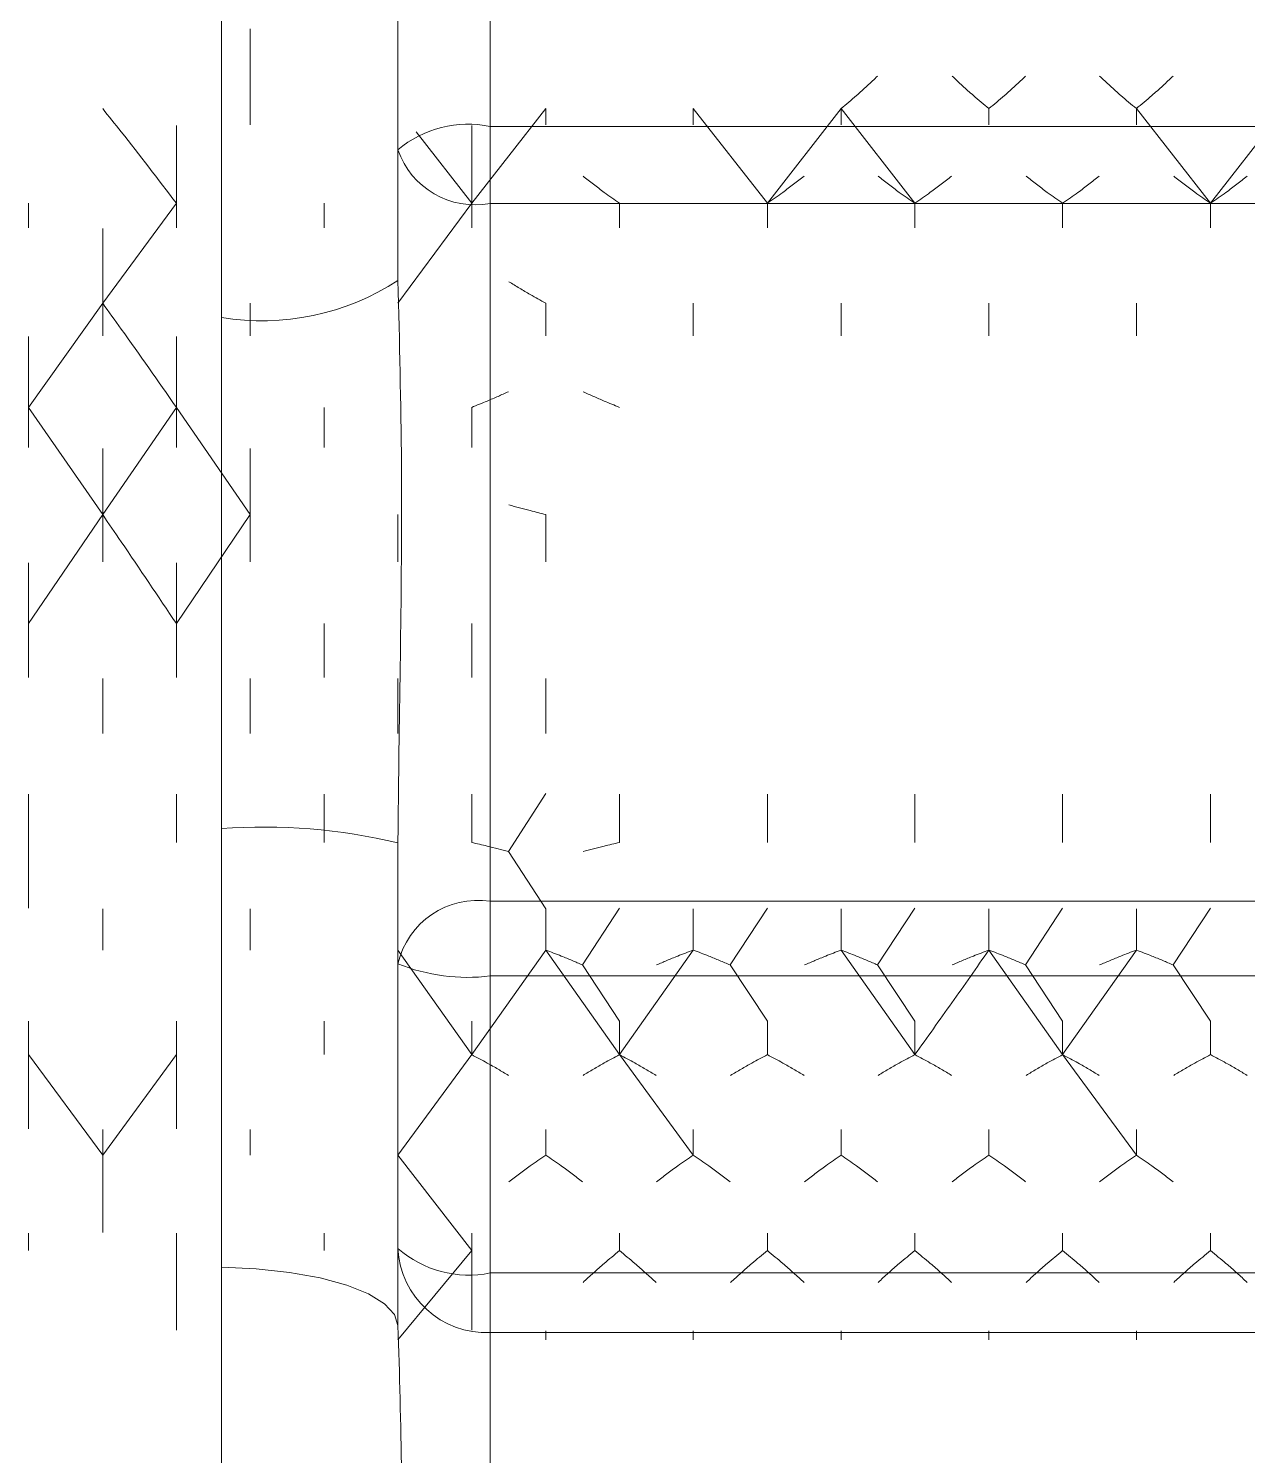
# Model space of a CAD drawing. Extents: x -382 to 1420, y -377 to 265.
# Drawn here: x 232.8718 to 233.0779, y -164.4063 to -164.1649 of the extents above; entities that cross this region are included whole.
import ezdxf

# ---------------------------------------------------------------- set-up
doc = ezdxf.new("R2010")
doc.units = 0
doc.header["$MEASUREMENT"] = 0
doc.layers.add('AV-Anno-Iden', color=154, linetype='CONTINUOUS')
doc.layers.add('AV-Detl-Obje-Brkt', color=202, linetype='CONTINUOUS')

# ---------------------------------------------------------------- blocks, each defined once
blk = doc.blocks.new('A$C429A2651')
at = {"layer": 'AV-Detl-Obje-Brkt', "linetype": 'Continuous', "lineweight": 15}
for p, q in [((30.68220644863231, 11.990719522782), (30.68220644863231, 11.94211560635131)), ((30.66659119042106, 11.93817285083469), (30.66659119042106, 11.98475160408134)), ((30.63672292999036, 11.90978741419576), (30.63672292999036, 11.98156940933814)), ((30.64158388246324, 11.94512311777225), (30.64158388246324, 11.95861652378107)), ((30.64158388246324, 11.94512311777225), (30.64158388246324, 11.94235182212515)), ((30.66659119042106, 11.94512311777316), (30.66659119042106, 11.94235182212515)), ((30.69159849837888, 11.94512311777225), (30.67906050217243, 11.92910723903833)), ((30.69159849837888, 11.94512311777225), (30.69159849837888, 11.94235182212515)), ((30.71653712188072, 11.94512311777225), (30.71653712188072, 11.94235182212515)), ((30.72907511808717, 11.92910723903833), (30.71653712188072, 11.94512311777225)), ((30.74154442983854, 11.94512311777225), (30.72907511808717, 11.92910723903833)), ((30.74154442983854, 11.94512311777225), (30.74154442983854, 11.94235182212515)), ((30.75401374158992, 11.92910723903833), (30.74154442983854, 11.94512311777225)), ((30.76655173779636, 11.94512311777225), (30.76655173779636, 11.94235182212515)), ((30.7914903612982, 11.94512311777225), (30.7914903612982, 11.94235182212515)), ((30.80402835750465, 11.92910723903833), (30.7914903612982, 11.94512311777225)), ((30.81649766925602, 11.94512311777225), (30.80402835750465, 11.92910723903833)), ((30.62911457071186, 11.92910723903833), (30.62911457071186, 11.94223704748083)), ((30.67906050217243, 11.92910723903833), (30.669645143048, 11.94120054883615)), ((30.67906050217243, 11.92910723903833), (30.67906050217243, 11.94223704748083)), ((30.68220644863231, 11.94211560635131), (30.99628001984729, 11.94211560635131)), ((30.68220644863231, 11.94211560635131), (30.68220644863231, 11.92908250158189)), ((30.66659119042106, 11.91603737647756), (30.66659119042106, 11.93817285083469)), ((30.60410726275495, 11.92910723903833), (30.60410726275495, 11.92494067984398)), ((30.62911457071186, 11.92910723903833), (30.6166452589614, 11.91219713899)), ((30.62911457071186, 11.92910723903833), (30.62911457071186, 11.92494067984398)), ((30.65412187866968, 11.92910723903833), (30.65412187866968, 11.92494067984398)), ((30.67906050217243, 11.92910723903833), (30.66659119042106, 11.91219713899)), ((30.67906050217243, 11.92910723903833), (30.67906050217243, 11.92494067984398)), ((30.99628001984729, 11.92908250158189), (30.68220644863231, 11.92908250158189)), ((30.68220644863231, 11.92908250158189), (30.68220644863231, 11.81100762174492)), ((30.70406781013025, 11.92910723903833), (30.70406781013025, 11.92494067984398)), ((30.72907511808717, 11.92910723903833), (30.72907511808717, 11.92494067984398)), ((30.75401374158992, 11.92910723903833), (30.75401374158992, 11.92494067984398)), ((30.77902104954774, 11.92910723903833), (30.77902104954774, 11.92494067984398)), ((30.80402835750465, 11.92910723903833), (30.80402835750465, 11.92494067984398)), ((30.6166452589614, 11.91219713899), (30.6166452589614, 11.92481949693911)), ((30.6166452589614, 11.91219713899), (30.60410726275495, 11.89457808822272)), ((30.6166452589614, 11.91219713899), (30.6166452589614, 11.906680965943)), ((30.64158388246324, 11.91219713899), (30.64158388246324, 11.906680965943)), ((30.69159849837888, 11.91219713899), (30.69159849837888, 11.906680965943)), ((30.71653712188072, 11.91219713899), (30.71653712188072, 11.906680965943)), ((30.74154442983854, 11.91219713899), (30.74154442983854, 11.906680965943)), ((30.76655173779636, 11.91219713899), (30.76655173779636, 11.906680965943)), ((30.7914903612982, 11.91219713899), (30.7914903612982, 11.906680965943)), ((30.63672292999036, 11.82329907690701), (30.63672292999036, 11.90978741419576)), ((30.60410726275495, 11.89457808822272), (30.60410726275495, 11.90655470248248)), ((30.62911457071186, 11.89457808822272), (30.62911457071186, 11.90655470248248)), ((30.60410726275495, 11.89457808822272), (30.60410726275495, 11.88777273766982)), ((30.6166452589614, 11.87644312474413), (30.60410726275495, 11.89457808822272)), ((30.62911457071186, 11.89457808822272), (30.6166452589614, 11.87644312474413)), ((30.62911457071186, 11.89457808822272), (30.62911457071186, 11.88777273766982)), ((30.64158388246324, 11.87644312474413), (30.62911457071186, 11.89457808822272)), ((30.65412187866968, 11.89457808822272), (30.65412187866968, 11.88777273766982)), ((30.67906050217243, 11.89457808822272), (30.67906050217243, 11.88777273766982)), ((30.6166452589614, 11.87644312474413), (30.6166452589614, 11.88764277702239)), ((30.64158388246324, 11.87644312474413), (30.64158388246324, 11.88764277702239)), ((30.6166452589614, 11.87644312474413), (30.60410726275495, 11.85799093900869)), ((30.6166452589614, 11.87644312474413), (30.6166452589614, 11.86842315752938)), ((30.64158388246324, 11.87644312474413), (30.62911457071186, 11.85799093900869)), ((30.64158388246324, 11.87644312474413), (30.64158388246324, 11.86842315752938)), ((30.66659119042106, 11.87644312474413), (30.66659119042106, 11.86842315752938)), ((30.69159849837888, 11.87644312474413), (30.69159849837888, 11.86842315752938)), ((30.60410726275495, 11.85799093900869), (30.60410726275495, 11.86829092357175)), ((30.62911457071186, 11.85799093900869), (30.62911457071186, 11.86829092357175)), ((30.60410726275495, 11.85799093900869), (30.60410726275495, 11.84884422357163)), ((30.62911457071186, 11.85799093900869), (30.62911457071186, 11.84884422357163)), ((30.65412187866968, 11.85799093900869), (30.65412187866968, 11.84884422357163)), ((30.67906050217243, 11.85799093900869), (30.67906050217243, 11.84884422357163)), ((30.6166452589614, 11.8394236970239), (30.6166452589614, 11.84871116508521)), ((30.64158388246324, 11.8394236970239), (30.64158388246324, 11.84871116508521)), ((30.66659119042106, 11.8394236970239), (30.66659119042106, 11.84871116508521)), ((30.69159849837888, 11.8394236970239), (30.69159849837888, 11.84871116508521)), ((30.60410726275495, 11.82094482537968), (30.60410726275495, 11.82911802149601)), ((30.62911457071186, 11.82094482537968), (30.62911457071186, 11.82911802149601)), ((30.65412187866968, 11.82094482537968), (30.65412187866968, 11.82911802149601)), ((30.67906050217243, 11.82094482537968), (30.67906050217243, 11.82911802149601)), ((30.69159849837888, 11.829250446694), (30.68528697076272, 11.81944935222009)), ((30.70406781013025, 11.82094482537968), (30.70406781013025, 11.82911802149601)), ((30.72907511808717, 11.82094482537968), (30.72907511808717, 11.82911802149601)), ((30.75401374158992, 11.82094482537968), (30.75401374158992, 11.82911802149601)), ((30.77902104954774, 11.82094482537968), (30.77902104954774, 11.82911802149601)), ((30.80402835750465, 11.82094482537968), (30.80402835750465, 11.82911802149601)), ((30.63672292999036, 11.7490922598231), (30.63672292999036, 11.82329907690701)), ((30.60410726275495, 11.82094482537968), (30.60410726275495, 11.80985650041521)), ((30.66659119042106, 11.80041882435808), (30.66659119042106, 11.82087220583117)), ((30.69159849837888, 11.80972615938435), (30.68528697076272, 11.81944935222009)), ((30.68220644863231, 11.81100762174492), (30.99628001984729, 11.81100762174492)), ((30.68220644863231, 11.81100762174492), (30.68220644863231, 11.7983722743752)), ((30.6166452589614, 11.80275678246062), (30.6166452589614, 11.80972615938435)), ((30.64158388246324, 11.80275678246062), (30.64158388246324, 11.80972615938435)), ((30.69159849837888, 11.80275678246062), (30.69159849837888, 11.80972615938435)), ((30.70406781013025, 11.80985650041521), (30.69780801627257, 11.80023663082602)), ((30.71653712188072, 11.80275678246062), (30.71653712188072, 11.80972615938435)), ((30.72907511808717, 11.80985650041521), (30.722763590471, 11.80023663082602)), ((30.74154442983854, 11.80275678246062), (30.74154442983854, 11.80972615938435)), ((30.75401374158992, 11.80985650041521), (30.74771963063176, 11.80023663082602)), ((30.76655173779636, 11.80275678246062), (30.76655173779636, 11.80972615938435)), ((30.77902104954774, 11.80985650041521), (30.77276125569006, 11.80023663082602)), ((30.7914903612982, 11.80275678246062), (30.7914903612982, 11.80972615938435)), ((30.80402835750465, 11.80985650041521), (30.7977168298894, 11.80023663082602)), ((30.67906050217243, 11.78505884027027), (30.66659119042106, 11.80275678246062)), ((30.66659119042106, 11.80275678246062), (30.66659119042106, 11.79087486887011)), ((30.69159849837888, 11.80275678246062), (30.67906050217243, 11.78505884027027)), ((30.70406781013025, 11.78505884027027), (30.69159849837888, 11.80275678246062)), ((30.71653712188072, 11.80275678246062), (30.70406781013025, 11.78505884027027)), ((30.75401374158992, 11.78505884027027), (30.74154442983854, 11.80275678246062)), ((30.77902104954774, 11.78505884027027), (30.76655173779636, 11.80275678246062)), ((30.7914903612982, 11.80275678246062), (30.77902104954774, 11.78505884027027)), ((30.66659119042106, 11.7522666238624), (30.66659119042106, 11.80041882435808)), ((30.70406781013025, 11.79074804004949), (30.69780801627257, 11.80023663082602)), ((30.72907511808717, 11.79074804004949), (30.722763590471, 11.80023663082602)), ((30.75401374158992, 11.79074804004949), (30.74771963063176, 11.80023663082602)), ((30.77902104954774, 11.79074804004949), (30.77276125569006, 11.80023663082602)), ((30.80402835750465, 11.79074804004949), (30.7977168298894, 11.80023663082602)), ((30.68220644863231, 11.7983722743752), (30.68220644863231, 11.74812649994465)), ((30.99628001984729, 11.7983722743752), (30.68220644863231, 11.7983722743752)), ((30.60410726275495, 11.78505884027027), (30.60410726275495, 11.79074804004949)), ((30.62911457071186, 11.78505884027027), (30.62911457071186, 11.79074804004949)), ((30.65412187866968, 11.78505884027027), (30.65412187866968, 11.79074804004949)), ((30.67906050217243, 11.78505884027027), (30.67906050217243, 11.79074804004949)), ((30.70406781013025, 11.78505884027027), (30.70406781013025, 11.79074804004949)), ((30.72907511808717, 11.78505884027027), (30.72907511808717, 11.79074804004949)), ((30.75401374158992, 11.78505884027027), (30.75401374158992, 11.79074804004949)), ((30.77902104954774, 11.78505884027027), (30.77902104954774, 11.79074804004949)), ((30.80402835750465, 11.78505884027027), (30.80402835750465, 11.79074804004949)), ((30.6166452589614, 11.76804490116638), (30.60410726275495, 11.78505884027027)), ((30.60410726275495, 11.78505884027027), (30.60410726275495, 11.77251351878613)), ((30.62911457071186, 11.78505884027027), (30.6166452589614, 11.76804490116638)), ((30.62911457071186, 11.78505884027027), (30.62911457071186, 11.77251351878613)), ((30.67906050217243, 11.78505884027027), (30.66659119042106, 11.76804490116729)), ((30.71653712188072, 11.76804490116638), (30.70406781013025, 11.78505884027027)), ((30.7914903612982, 11.76804490116638), (30.77902104954774, 11.78505884027027)), ((30.6166452589614, 11.76804490116638), (30.6166452589614, 11.77239159173905)), ((30.64158388246324, 11.76804490116638), (30.64158388246324, 11.77239159173905)), ((30.66659119042106, 11.76804490116729), (30.66659119042106, 11.77239159173905)), ((30.69159849837888, 11.76804490116638), (30.69159849837888, 11.77239159173905)), ((30.71653712188072, 11.76804490116638), (30.71653712188072, 11.77239159173905)), ((30.74154442983854, 11.76804490116638), (30.74154442983854, 11.77239159173905)), ((30.76655173779636, 11.76804490116638), (30.76655173779636, 11.77239159173905)), ((30.7914903612982, 11.76804490116638), (30.7914903612982, 11.77239159173905)), ((30.6166452589614, 11.76804490116638), (30.6166452589614, 11.75497362095621)), ((30.67906050217243, 11.7519013734277), (30.66659119042106, 11.76804490116729)), ((30.60410726275495, 11.7519013734277), (30.60410726275495, 11.75485793154121)), ((30.62911457071186, 11.7519013734277), (30.62911457071186, 11.75485793154121)), ((30.65412187866968, 11.7519013734277), (30.65412187866968, 11.75485793154121)), ((30.67906050217243, 11.7519013734277), (30.67906050217243, 11.75485793154121)), ((30.70406781013025, 11.7519013734277), (30.70406781013025, 11.75485793154121)), ((30.72907511808717, 11.7519013734277), (30.72907511808717, 11.75485793154121)), ((30.75401374158992, 11.7519013734277), (30.75401374158992, 11.75485793154121)), ((30.77902104954774, 11.7519013734277), (30.77902104954774, 11.75485793154121)), ((30.80402835750465, 11.7519013734277), (30.80402835750465, 11.75485793154121)), ((30.62911457071186, 11.7519013734277), (30.62911457071186, 11.73844734617296)), ((30.66659119042106, 11.73922068341608), (30.66659119042106, 11.7522666238624)), ((30.67906050217243, 11.7519013734277), (30.66659119042106, 11.73680512892179)), ((30.67906050217243, 11.7519013734277), (30.67906050217243, 11.73844734617296)), ((30.63672292999036, 11.67151054183296), (30.63672292999036, 11.7490922598231)), ((30.68220644863231, 11.74812649994465), (30.99628001984729, 11.74812649994465)), ((30.68220644863231, 11.74812649994465), (30.68220644863231, 11.73804588616031)), ((30.69159849837888, 11.73680512892179), (30.69159849837888, 11.73833916190642)), ((30.71653712188072, 11.73680512892179), (30.71653712188072, 11.73833916190642)), ((30.74154442983854, 11.73680512892179), (30.74154442983854, 11.73833916190642)), ((30.76655173779636, 11.73680512892179), (30.76655173779636, 11.73833916190642)), ((30.7914903612982, 11.73680512892179), (30.7914903612982, 11.73833916190642)), ((30.99628001984729, 11.73804588616031), (30.68220644863231, 11.73804588616031)), ((30.68220644863231, 11.73804588616031), (30.68220644863231, 11.63213042615143))]:
    blk.add_line(p, q, dxfattribs=at)
at = {"layer": 'AV-Detl-Obje-Brkt', "linetype": 'Continuous', "lineweight": 15, "flags": 128}
blk.add_lwpolyline([(30.63672292999036, 11.7490922598231), (30.64261816300677, 11.74883116250794), (30.64824972766928, 11.74822091148371), (30.65341302630259, 11.74728367748821), (30.65792047357809, 11.74605351072069), (30.66160831159141, 11.74457510377988), (30.66434255926561, 11.74290216796044), (30.66602387996045, 11.74109548189017), (30.66659119042106, 11.73922068341608)], dxfattribs=at)
at = {"layer": 'AV-Detl-Obje-Brkt', "linetype": 'Continuous', "lineweight": 15}
for centre, radius, start, end in [((30.67855151438744, 11.92369750693933), 0.01877724501318926, 78.77589745394428, 129.5653872471913), ((30.67962561011427, 11.94260617443479), 0.01376773237976115, 198.784419726797, 280.8043329564459), ((30.64363152421902, 11.9512660346295), 0.04205002529461582, 260.5437382301939, 303.0935997775408), ((30.64392514075735, 11.7269264934198), 0.0966413301228972, 76.43561788818398, 94.27393972713064), ((30.68009771534889, 11.79730908360716), 0.0138598954960015, 81.24866554124237, 167.034182303563), ((30.67836968975644, 11.82969344801631), 0.03155529491060871, 248.082856390301, 276.9837844580995), ((30.67857705519145, 11.76595556575694), 0.01819472683174357, 228.7950194806783, 281.5062611346026), ((30.68154032278835, 11.75299807164492), 0.01496701621583561, 182.8011976693964, 272.5508631896492)]:
    blk.add_arc(centre, radius, start, end, dxfattribs=at)
for points, knots in [([(30.74771963063176, 11.95062360474776), (30.74713612875166, 11.95007033914453), (30.74596912286052, 11.94896380591808), (30.74392517001615, 11.9471246287053), (30.74241646898736, 11.94585624938691), (30.74154442983854, 11.94512311777225)], [0, 0, 0, 0, 0.2967610950571496, 0.5935232733835467, 1, 1, 1, 1]), ([(30.76032526920517, 11.95062360474776), (30.76091138398897, 11.95007117312116), (30.76208361589033, 11.9489663076688), (30.76414383401516, 11.94712674339144), (30.76566841354907, 11.94585813513686), (30.76655173779636, 11.94512311777225)], [0, 0, 0, 0, 0.2960768212397815, 0.5921548220071381, 1, 1, 1, 1]), ([(30.77276125569006, 11.95062360474776), (30.77217731142991, 11.95007047403624), (30.77100942035486, 11.94896421019303), (30.76895531077753, 11.94712444781226), (30.76743303997046, 11.94585693219278), (30.76655173779636, 11.94512311777225)], [0, 0, 0, 0, 0.2962994514715812, 0.5926001995150836, 1, 1, 1, 1]), ([(30.7852808434036, 11.95062360474776), (30.78586478766374, 11.95007047403624), (30.7870326787388, 11.94896421019303), (30.78908678831613, 11.94712444781226), (30.79060905912411, 11.94585693219278), (30.7914903612982, 11.94512311777225)], [0, 0, 0, 0, 0.2962994514716252, 0.5926001995151526, 1, 1, 1, 1]), ([(30.7977168298894, 11.95062360474776), (30.7971307151056, 11.95007117312116), (30.79595848320332, 11.9489663076688), (30.79389826507941, 11.94712674339144), (30.79237368554459, 11.94585813513686), (30.7914903612982, 11.94512311777225)], [0, 0, 0, 0, 0.2960768212397874, 0.5921548220071334, 1, 1, 1, 1]), ([(30.62911457071186, 11.92910723903833), (30.62600986990947, 11.93318548370326), (30.62186206636579, 11.93863391778677), (30.61769356648256, 11.94381912538256), (30.6166452589614, 11.94512311777225)], [0, 0, 0, 0, 0.7485168403317505, 1, 1, 1, 1]), ([(30.69789260933521, 11.93370542298589), (30.69847611121622, 11.93324291538875), (30.69964311710737, 11.93231789850552), (30.70168706995082, 11.93078042097341), (30.70319577098144, 11.92972010732365), (30.70406781013025, 11.92910723903833)], [0, 0, 0, 0, 0.296761095057093, 0.5935232733835656, 1, 1, 1, 1]), ([(30.73528463598177, 11.93370542298589), (30.73470069172163, 11.93324302815245), (30.73353280064657, 11.93231823646283), (30.73147869106924, 11.93078026975354), (30.72995642026126, 11.92972067812161), (30.72907511808717, 11.92910723903833)], [0, 0, 0, 0, 0.2962994514717173, 0.5926001995151616, 1, 1, 1, 1]), ([(30.74780422369531, 11.93370542298589), (30.74838816795454, 11.93324302815245), (30.74955605903051, 11.93231823646283), (30.75161016860693, 11.93078026975354), (30.75313243941491, 11.92972067812161), (30.75401374158992, 11.92910723903833)], [0, 0, 0, 0, 0.2962994514716522, 0.5926001995151342, 1, 1, 1, 1]), ([(30.7602402101802, 11.93370542298589), (30.75965409539731, 11.93324361255918), (30.75848186349504, 11.93231998986676), (30.75642164537112, 11.93078218876553), (30.7548970658363, 11.92972168373353), (30.75401374158992, 11.92910723903833)], [0, 0, 0, 0, 0.2960768212398462, 0.5921548220072205, 1, 1, 1, 1]), ([(30.7728458487527, 11.93370542298589), (30.77342935063371, 11.93324291538875), (30.77459635652485, 11.93231789850552), (30.7766403093683, 11.93078042097341), (30.77814901039801, 11.92972010732365), (30.77902104954774, 11.92910723903833)], [0, 0, 0, 0, 0.2967610950571901, 0.5935232733835641, 1, 1, 1, 1]), ([(30.78519625034096, 11.93370542298589), (30.78461274845995, 11.93324291538875), (30.7834457425688, 11.93231789850552), (30.78140178972535, 11.93078042097341), (30.77989308869564, 11.92972010732365), (30.77902104954774, 11.92910723903833)], [0, 0, 0, 0, 0.2967610950571177, 0.5935232733835178, 1, 1, 1, 1]), ([(30.79780188891345, 11.93370542298589), (30.79838800369726, 11.93324361255918), (30.79956023559953, 11.93231998986676), (30.80162045372344, 11.93078218876553), (30.80314503325826, 11.92972168373353), (30.80402835750465, 11.92910723903833)], [0, 0, 0, 0, 0.2960768212398521, 0.5921548220072279, 1, 1, 1, 1]), ([(30.81023787539925, 11.93370542298589), (30.80965393113911, 11.93324302815245), (30.80848604006405, 11.93231823646283), (30.80643193048672, 11.93078026975354), (30.80490965967874, 11.92972067812161), (30.80402835750465, 11.92910723903833)], [0, 0, 0, 0, 0.2962994514716353, 0.592600199515211, 1, 1, 1, 1]), ([(30.66659119042106, 11.91603737647756), (30.66684819526472, 11.90569666726105), (30.66757859598783, 11.87630865498204), (30.66679108936933, 11.8438695243035), (30.66661112242309, 11.82316527740522), (30.66659119042106, 11.82087220583117)], [0, 0, 0, 0, 0.3255858809327113, 0.9253061532209669, 1, 1, 1, 1]), ([(30.68537202978769, 11.91584264124549), (30.68595814457149, 11.91547651170958), (30.68713037647285, 11.91474425118076), (30.68919059459677, 11.91352506172598), (30.69071517413158, 11.91268427903242), (30.69159849837888, 11.91219713899)], [0, 0, 0, 0, 0.296076821239794, 0.5921548220071593, 1, 1, 1, 1]), ([(30.62911457071186, 11.89457808822272), (30.62600986990947, 11.89902799964193), (30.62186206636579, 11.9049729713247), (30.61769356648256, 11.91074545624315), (30.6166452589614, 11.91219713899)], [0, 0, 0, 0, 0.7485168403317745, 1, 1, 1, 1]), ([(30.68528697076272, 11.89723096789976), (30.68470085597983, 11.89696453064744), (30.68352862407755, 11.89643165508232), (30.68146840595364, 11.89554443496718), (30.67994382641882, 11.89493258640368), (30.67906050217243, 11.89457808822272)], [0, 0, 0, 0, 0.2960768212398235, 0.5921548220072177, 1, 1, 1, 1]), ([(30.69789260933521, 11.89723096789976), (30.69847611121622, 11.89696412842159), (30.69964311710737, 11.89643044849026), (30.70168706995082, 11.89554341505618), (30.70319577098144, 11.89493167690807), (30.70406781013025, 11.89457808822272)], [0, 0, 0, 0, 0.2967610950571726, 0.5935232733835398, 1, 1, 1, 1]), ([(30.62911457071186, 11.85799093900869), (30.62600986990947, 11.86261803469961), (30.62186206636579, 11.86879972019096), (30.61769356648256, 11.87490719714287), (30.6166452589614, 11.87644312474413)], [0, 0, 0, 0, 0.7485168403317372, 1, 1, 1, 1]), ([(30.68537202978769, 11.87807431633746), (30.68595814457149, 11.8779104905102), (30.68713037647285, 11.8775828382054), (30.68919059459677, 11.87703730800104), (30.69071517413158, 11.87666109710744), (30.69159849837888, 11.87644312474413)], [0, 0, 0, 0, 0.2960768212397917, 0.5921548220071697, 1, 1, 1, 1]), ([(30.68528697076272, 11.81944935222009), (30.68470085597983, 11.8195995474066), (30.68352862407755, 11.81989993837897), (30.68146840595364, 11.82040007936985), (30.67994382641882, 11.82074498875727), (30.67906050217243, 11.82094482537968)], [0, 0, 0, 0, 0.2960768212397805, 0.5921548220071584, 0.9999999999999999, 0.9999999999999999, 0.9999999999999999, 0.9999999999999999]), ([(30.69789260933521, 11.81944935222009), (30.69847611121622, 11.81959977414908), (30.69964311710737, 11.81990061855549), (30.70168706995082, 11.82040065431056), (30.70319577098144, 11.82074550145489), (30.70406781013025, 11.82094482537968)], [0, 0, 0, 0, 0.2967610950571798, 0.593523273383556, 0.9999999999999999, 0.9999999999999999, 0.9999999999999999, 0.9999999999999999]), ([(30.69780801627257, 11.80023663082602), (30.69722407201243, 11.80049005807223), (30.69605618093738, 11.80099691367332), (30.69400207136005, 11.80183983543475), (30.69247980055297, 11.80242057157238), (30.69159849837888, 11.80275678246062)], [0, 0, 0, 0, 0.2962994514716216, 0.5926001995150996, 1, 1, 1, 1]), ([(30.71032760398612, 11.80023663082602), (30.71091154824626, 11.80049005807223), (30.71207943932131, 11.80099691367332), (30.71413354889864, 11.80183983543475), (30.71565581970663, 11.80242057157238), (30.71653712188072, 11.80275678246062)], [0, 0, 0, 0, 0.2962994514716338, 0.5926001995151169, 1, 1, 1, 1]), ([(30.722763590471, 11.80023663082602), (30.72217747568811, 11.80048973777275), (30.72100524378584, 11.80099595267575), (30.71894502566283, 11.80183878367234), (30.71742044612802, 11.80242002042041), (30.71653712188072, 11.80275678246062)], [0, 0, 0, 0, 0.2960768212398774, 0.5921548220072627, 1, 1, 1, 1]), ([(30.73536922904441, 11.80023663082602), (30.73595273092542, 11.80049011987512), (30.73711973681657, 11.80099709889919), (30.73916368966002, 11.80183975255522), (30.74067239068972, 11.8024208844131), (30.74154442983854, 11.80275678246062)], [0, 0, 0, 0, 0.296761095057127, 0.5935232733836312, 1, 1, 1, 1]), ([(30.74771963063176, 11.80023663082602), (30.74713612875166, 11.80049011987512), (30.74596912286052, 11.80099709889919), (30.74392517001615, 11.80183975255522), (30.74241646898736, 11.8024208844131), (30.74154442983854, 11.80275678246062)], [0, 0, 0, 0, 0.2967610950570891, 0.5935232733834631, 1, 1, 1, 1]), ([(30.76032526920517, 11.80023663082602), (30.76091138398897, 11.80048973777275), (30.76208361589033, 11.80099595267575), (30.76414383401516, 11.80183878367234), (30.76566841354907, 11.80242002042041), (30.76655173779636, 11.80275678246062)], [0, 0, 0, 0, 0.296076821239807, 0.5921548220071687, 0.9999999999999999, 0.9999999999999999, 0.9999999999999999, 0.9999999999999999]), ([(30.77276125569006, 11.80023663082602), (30.77217731142991, 11.80049005807223), (30.77100942035486, 11.80099691367332), (30.76895531077753, 11.80183983543475), (30.76743303997046, 11.80242057157238), (30.76655173779636, 11.80275678246062)], [0, 0, 0, 0, 0.2962994514716299, 0.5926001995151161, 1, 1, 1, 1]), ([(30.7852808434036, 11.80023663082602), (30.78586478766374, 11.80049005807223), (30.7870326787388, 11.80099691367332), (30.78908678831613, 11.80183983543475), (30.79060905912411, 11.80242057157238), (30.7914903612982, 11.80275678246062)], [0, 0, 0, 0, 0.2962994514716178, 0.5926001995150942, 1, 1, 1, 1]), ([(30.7977168298894, 11.80023663082602), (30.7971307151056, 11.80048973777275), (30.79595848320332, 11.80099595267575), (30.79389826507941, 11.80183878367234), (30.79237368554459, 11.80242002042041), (30.7914903612982, 11.80275678246062)], [0, 0, 0, 0, 0.2960768212398004, 0.5921548220071606, 1, 1, 1, 1]), ([(30.68528697076272, 11.7815416214703), (30.68470085597983, 11.78189486708425), (30.68352862407755, 11.78260135972005), (30.68146840595364, 11.78377764649076), (30.67994382641882, 11.78458884244947), (30.67906050217243, 11.78505884027027)], [0, 0, 0, 0, 0.2960768212397968, 0.5921548220071527, 1, 1, 1, 1]), ([(30.69789260933521, 11.7815416214703), (30.69847611121622, 11.78189540036101), (30.69964311710737, 11.78260295943392), (30.70168706995082, 11.78377899870111), (30.70319577098144, 11.78459004826937), (30.70406781013025, 11.78505884027027)], [0, 0, 0, 0, 0.2967610950571695, 0.5935232733835453, 1, 1, 1, 1]), ([(30.71024301092348, 11.7815416214703), (30.70965950904247, 11.78189540036101), (30.70849250315132, 11.78260295943392), (30.70644855030787, 11.78377899870111), (30.70493984927816, 11.78459004826937), (30.70406781013025, 11.78505884027027)], [0, 0, 0, 0, 0.2967610950570985, 0.593523273383502, 1, 1, 1, 1]), ([(30.72284864949688, 11.7815416214703), (30.72343476428068, 11.78189486708425), (30.72460699618205, 11.78260135972005), (30.72666721430596, 11.78377764649076), (30.72819179384078, 11.78458884244947), (30.72907511808717, 11.78505884027027)], [0, 0, 0, 0, 0.2960768212398391, 0.5921548220072187, 1, 1, 1, 1]), ([(30.73528463598177, 11.7815416214703), (30.73470069172163, 11.78189531410635), (30.73353280064657, 11.78260270092551), (30.73147869106924, 11.78377911437065), (30.72995642026126, 11.78458961165643), (30.72907511808717, 11.78505884027027)], [0, 0, 0, 0, 0.2962994514716181, 0.5926001995151603, 1, 1, 1, 1]), ([(30.74780422369531, 11.7815416214703), (30.74838816795454, 11.78189531410635), (30.74955605903051, 11.78260270092551), (30.75161016860693, 11.78377911437065), (30.75313243941491, 11.78458961165643), (30.75401374158992, 11.78505884027027)], [0, 0, 0, 0, 0.2962994514715871, 0.5926001995151358, 1, 1, 1, 1]), ([(30.7602402101802, 11.7815416214703), (30.75965409539731, 11.78189486708425), (30.75848186349504, 11.78260135972005), (30.75642164537112, 11.78377764649076), (30.7548970658363, 11.78458884244947), (30.75401374158992, 11.78505884027027)], [0, 0, 0, 0, 0.2960768212399035, 0.5921548220072768, 1, 1, 1, 1]), ([(30.7728458487527, 11.7815416214703), (30.77342935063371, 11.78189540036101), (30.77459635652485, 11.78260295943392), (30.7766403093683, 11.78377899870111), (30.77814901039801, 11.78459004826937), (30.77902104954774, 11.78505884027027)], [0, 0, 0, 0, 0.2967610950571327, 0.5935232733835094, 1, 1, 1, 1]), ([(30.78519625034096, 11.7815416214703), (30.78461274845995, 11.78189540036101), (30.7834457425688, 11.78260295943392), (30.78140178972535, 11.78377899870111), (30.77989308869564, 11.78459004826937), (30.77902104954774, 11.78505884027027)], [0, 0, 0, 0, 0.2967610950571997, 0.5935232733835518, 1, 1, 1, 1]), ([(30.79780188891345, 11.7815416214703), (30.79838800369726, 11.78189486708425), (30.79956023559953, 11.78260135972005), (30.80162045372344, 11.78377764649076), (30.80314503325826, 11.78458884244947), (30.80402835750465, 11.78505884027027)], [0, 0, 0, 0, 0.2960768212398011, 0.5921548220071544, 1, 1, 1, 1]), ([(30.81023787539925, 11.7815416214703), (30.80965393113911, 11.78189531410635), (30.80848604006405, 11.78260270092551), (30.80643193048672, 11.78377911437065), (30.80490965967874, 11.78458961165643), (30.80402835750465, 11.78505884027027)], [0, 0, 0, 0, 0.2962994514715357, 0.5926001995150162, 0.9999999999999999, 0.9999999999999999, 0.9999999999999999, 0.9999999999999999]), ([(30.68537202978769, 11.76356915058614), (30.68595814457149, 11.76401866463539), (30.68713037647285, 11.76491769452377), (30.68919059459677, 11.7664145494241), (30.69071517413158, 11.76744681695936), (30.69159849837888, 11.76804490116638)], [0, 0, 0, 0, 0.2960768212398027, 0.5921548220071786, 1, 1, 1, 1]), ([(30.69780801627257, 11.76356915058614), (30.69722407201243, 11.76401923348158), (30.69605618093738, 11.76491940124151), (30.69400207136005, 11.76641641733886), (30.69247980055297, 11.76744779579576), (30.69159849837888, 11.76804490116638)], [0, 0, 0, 0, 0.2962994514716102, 0.5926001995150807, 1, 1, 1, 1]), ([(30.71032760398612, 11.76356915058614), (30.71091154824626, 11.76401923348158), (30.71207943932131, 11.76491940124151), (30.71413354889864, 11.76641641733886), (30.71565581970663, 11.76744779579576), (30.71653712188072, 11.76804490116638)], [0, 0, 0, 0, 0.2962994514716093, 0.5926001995150811, 1, 1, 1, 1]), ([(30.722763590471, 11.76356915058614), (30.72217747568811, 11.76401866463539), (30.72100524378584, 11.76491769452377), (30.71894502566283, 11.7664145494241), (30.71742044612802, 11.76744681695936), (30.71653712188072, 11.76804490116638)], [0, 0, 0, 0, 0.2960768212398901, 0.5921548220072661, 1, 1, 1, 1]), ([(30.73536922904441, 11.76356915058614), (30.73595273092542, 11.76401934324304), (30.73711973681657, 11.76491973019938), (30.73916368966002, 11.76641627014624), (30.74067239068972, 11.76744835139607), (30.74154442983854, 11.76804490116638)], [0, 0, 0, 0, 0.2967610950571273, 0.5935232733836325, 0.9999999999999999, 0.9999999999999999, 0.9999999999999999, 0.9999999999999999]), ([(30.74771963063176, 11.76356915058614), (30.74713612875166, 11.76401934324304), (30.74596912286052, 11.76491973019938), (30.74392517001615, 11.76641627014624), (30.74241646898736, 11.76744835139607), (30.74154442983854, 11.76804490116638)], [0, 0, 0, 0, 0.2967610950570952, 0.5935232733835705, 1, 1, 1, 1]), ([(30.76032526920517, 11.76356915058614), (30.76091138398897, 11.76401866463539), (30.76208361589033, 11.76491769452377), (30.76414383401516, 11.7664145494241), (30.76566841354907, 11.76744681695936), (30.76655173779636, 11.76804490116638)], [0, 0, 0, 0, 0.2960768212398961, 0.5921548220072737, 1, 1, 1, 1]), ([(30.77276125569006, 11.76356915058614), (30.77217731142991, 11.76401923348158), (30.77100942035486, 11.76491940124151), (30.76895531077753, 11.76641641733886), (30.76743303997046, 11.76744779579576), (30.76655173779636, 11.76804490116638)], [0, 0, 0, 0, 0.2962994514716397, 0.5926001995151263, 1, 1, 1, 1]), ([(30.7852808434036, 11.76356915058614), (30.78586478766374, 11.76401923348158), (30.7870326787388, 11.76491940124151), (30.78908678831613, 11.76641641733886), (30.79060905912411, 11.76744779579576), (30.7914903612982, 11.76804490116638)], [0, 0, 0, 0, 0.2962994514716267, 0.5926001995151116, 1, 1, 1, 1]), ([(30.7977168298894, 11.76356915058614), (30.7971307151056, 11.76401866463539), (30.79595848320332, 11.76491769452377), (30.79389826507941, 11.7664145494241), (30.79237368554459, 11.76744681695936), (30.7914903612982, 11.76804490116638)], [0, 0, 0, 0, 0.2960768212397077, 0.5921548220067999, 1, 1, 1, 1]), ([(30.69789260933521, 11.74651612832758), (30.69847611121622, 11.74705780234535), (30.69964311710737, 11.74814115235722), (30.70168706995082, 11.74994179657779), (30.70319577098144, 11.75118360181068), (30.70406781013025, 11.7519013734277)], [0, 0, 0, 0, 0.2967610950571953, 0.5935232733835747, 0.9999999999999999, 0.9999999999999999, 0.9999999999999999, 0.9999999999999999]), ([(30.71024301092348, 11.74651612832758), (30.70965950904247, 11.74705780234535), (30.70849250315132, 11.74814115235722), (30.70644855030787, 11.74994179657779), (30.70493984927816, 11.75118360181068), (30.70406781013025, 11.7519013734277)], [0, 0, 0, 0, 0.2967610950571208, 0.5935232733835262, 1, 1, 1, 1]), ([(30.72284864949688, 11.74651612832758), (30.72343476428068, 11.74705698584012), (30.72460699618205, 11.74813870302251), (30.72666721430596, 11.74993972619586), (30.72819179384078, 11.75118175556918), (30.72907511808717, 11.7519013734277)], [0, 0, 0, 0, 0.2960768212398291, 0.5921548220072489, 1, 1, 1, 1]), ([(30.73528463598177, 11.74651612832758), (30.73470069172163, 11.74705767027945), (30.73353280064657, 11.74814075655331), (30.73147869106924, 11.74994197368096), (30.72995642026126, 11.75118293330934), (30.72907511808717, 11.7519013734277)], [0, 0, 0, 0, 0.2962994514715839, 0.5926001995151401, 1, 1, 1, 1]), ([(30.74780422369531, 11.74651612832758), (30.74838816795454, 11.74705767027945), (30.74955605903051, 11.74814075655331), (30.75161016860693, 11.74994197368096), (30.75313243941491, 11.75118293330934), (30.75401374158992, 11.7519013734277)], [0, 0, 0, 0, 0.2962994514715716, 0.5926001995151279, 1, 1, 1, 1]), ([(30.7602402101802, 11.74651612832758), (30.75965409539731, 11.74705698584012), (30.75848186349504, 11.74813870302251), (30.75642164537112, 11.74993972619586), (30.7548970658363, 11.75118175556918), (30.75401374158992, 11.7519013734277)], [0, 0, 0, 0, 0.2960768212398249, 0.5921548220072448, 1, 1, 1, 1]), ([(30.7728458487527, 11.74651612832758), (30.77342935063371, 11.74705780234535), (30.77459635652485, 11.74814115235722), (30.7766403093683, 11.74994179657779), (30.77814901039801, 11.75118360181068), (30.77902104954774, 11.7519013734277)], [0, 0, 0, 0, 0.2967610950570952, 0.5935232733835034, 1, 1, 1, 1]), ([(30.78519625034096, 11.74651612832758), (30.78461274845995, 11.74705780234535), (30.7834457425688, 11.74814115235722), (30.78140178972535, 11.74994179657779), (30.77989308869564, 11.75118360181068), (30.77902104954774, 11.7519013734277)], [0, 0, 0, 0, 0.2967610950574665, 0.5935232733841264, 1, 1, 1, 1]), ([(30.79780188891345, 11.74651612832758), (30.79838800369726, 11.74705698584012), (30.79956023559953, 11.74813870302251), (30.80162045372344, 11.74993972619586), (30.80314503325826, 11.75118175556918), (30.80402835750465, 11.7519013734277)], [0, 0, 0, 0, 0.2960768212398488, 0.592154822007301, 1, 1, 1, 1]), ([(30.81023787539925, 11.74651612832758), (30.80965393113911, 11.74705767027945), (30.80848604006405, 11.74814075655331), (30.80643193048672, 11.74994197368096), (30.80490965967874, 11.75118293330934), (30.80402835750465, 11.7519013734277)], [0, 0, 0, 0, 0.2962994514716051, 0.5926001995150832, 1, 1, 1, 1]), ([(30.66659119042106, 11.73922068341608), (30.66684819526472, 11.73101486200767), (30.66757859598783, 11.70769414238703), (30.66679108936933, 11.6771780914828), (30.66661112242309, 11.65618116439828), (30.66659119042106, 11.65385567741623)], [0, 0, 0, 0, 0.3255858809327085, 0.9253061532209828, 1, 1, 1, 1])]:
    blk.add_open_spline(points, degree=3, knots=knots, dxfattribs=at)
blk.add_open_spline([(30.76655173779636, 11.80275678246062), (30.76446207176105, 11.79977035913862), (30.76028273969223, 11.79379751249462), (30.75610340762341, 11.78797173101202), (30.75401374158992, 11.78505884027027)], degree=3, dxfattribs=at)

msp = doc.modelspace()

# ---------------------------------------------------------------- block references
at = {"layer": 'AV-Anno-Iden'}
msp.add_blockref('A$C429A2651', (202.2676453580888, -176.1235889894657), dxfattribs=at)

doc.saveas('drawing.dxf')
